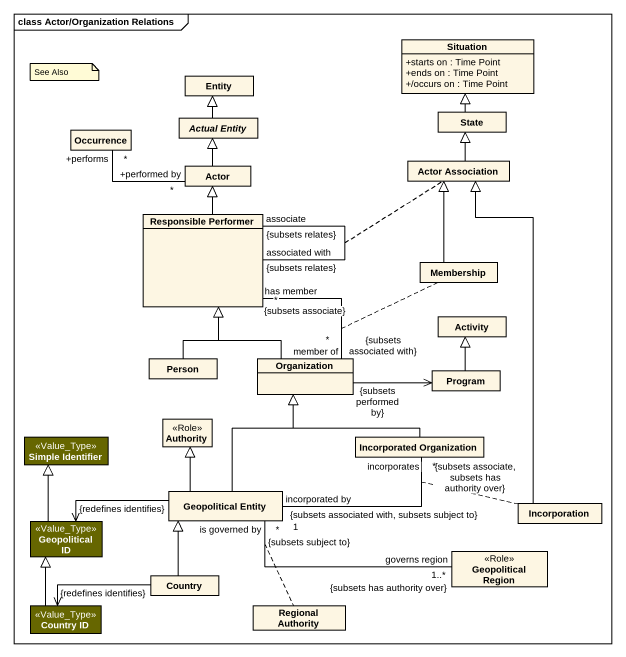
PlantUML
@startuml
mainframe class Actor/Organization Relations
hide circle
hide empty members
skinparam classAttributeIconSize 0
class Situation {
  +starts on : Time Point
  +ends on : Time Point
  +/occurs on : Time Point
}
class "Entity" as Entity_
abstract class "Actual Entity" as Actual_Entity
class "State" as State_
class Occurrence
class "Actor Association" as Actor_Association
class "Actor" as Actor_
class "Responsible Performer" as Responsible_Performer
class Membership
class Activity
class "Person" as Person_
class Organization
class Program
class Authority <<Role>>
class "Simple Identifier" as Simple_Identifier <<Value_Type>> #666600
class "Incorporated Organization" as Incorporated_Organization
class "Geopolitical Entity" as Geopolitical_Entity
class Incorporation
class "Geopolitical ID" as Geopolitical_ID <<Value_Type>> #666600
class Country
class "Geopolitical Region" as Geopolitical_Region <<Role>>
class "Country ID" as Country_ID <<Value_Type>> #666600
class "Regional Authority" as Regional_Authority
Actual_Entity -up-|> Entity_
State_ -up-|> Situation
Actor_Association -up-|> State_
Actor_ -up-|> Actual_Entity
Actor_ "+performed by\n*" -left- "+performs\n*" Occurrence
Responsible_Performer -up-|> Actor_
Responsible_Performer "associated with\n{subsets relates}" -- "associate\n{subsets relates}" Responsible_Performer
(Responsible_Performer, Responsible_Performer) .. Actor_Association
Membership -up-|> Actor_Association
Person_ -up-|> Responsible_Performer
Organization "member of\n{subsets associated with}\n*" -up- "has member\n{subsets associate}\n*" Responsible_Performer
(Organization, Responsible_Performer) .. Membership
Organization -up-|> Responsible_Performer
Organization "{subsets performed by}" -right-> Program
Program -up-|> Activity
Incorporated_Organization -up-|> Organization
Incorporated_Organization "incorporates\n{subsets associate, subsets has authority over}\n*" -left- "incorporated by\n{subsets associated with, subsets subject to}\n1" Geopolitical_Entity
(Incorporated_Organization, Geopolitical_Entity) .. Incorporation
Geopolitical_Entity -up-|> Organization
Geopolitical_Entity -up-|> Authority
Geopolitical_Entity "is governed by\n{subsets subject to}\n*" -right- "governs region\n1..*\n{subsets has authority over}" Geopolitical_Region
(Geopolitical_Entity, Geopolitical_Region) .. Regional_Authority
Incorporation -up-|> Actor_Association
Geopolitical_ID -up-|> Simple_Identifier
Geopolitical_ID <-right- "{redefines identifies}" Geopolitical_Entity
Country -up-|> Geopolitical_Entity
Country_ID -up-|> Geopolitical_ID
Country_ID <-right- "{redefines identifies}" Country
note as N1
  See Also
end note
@enduml
